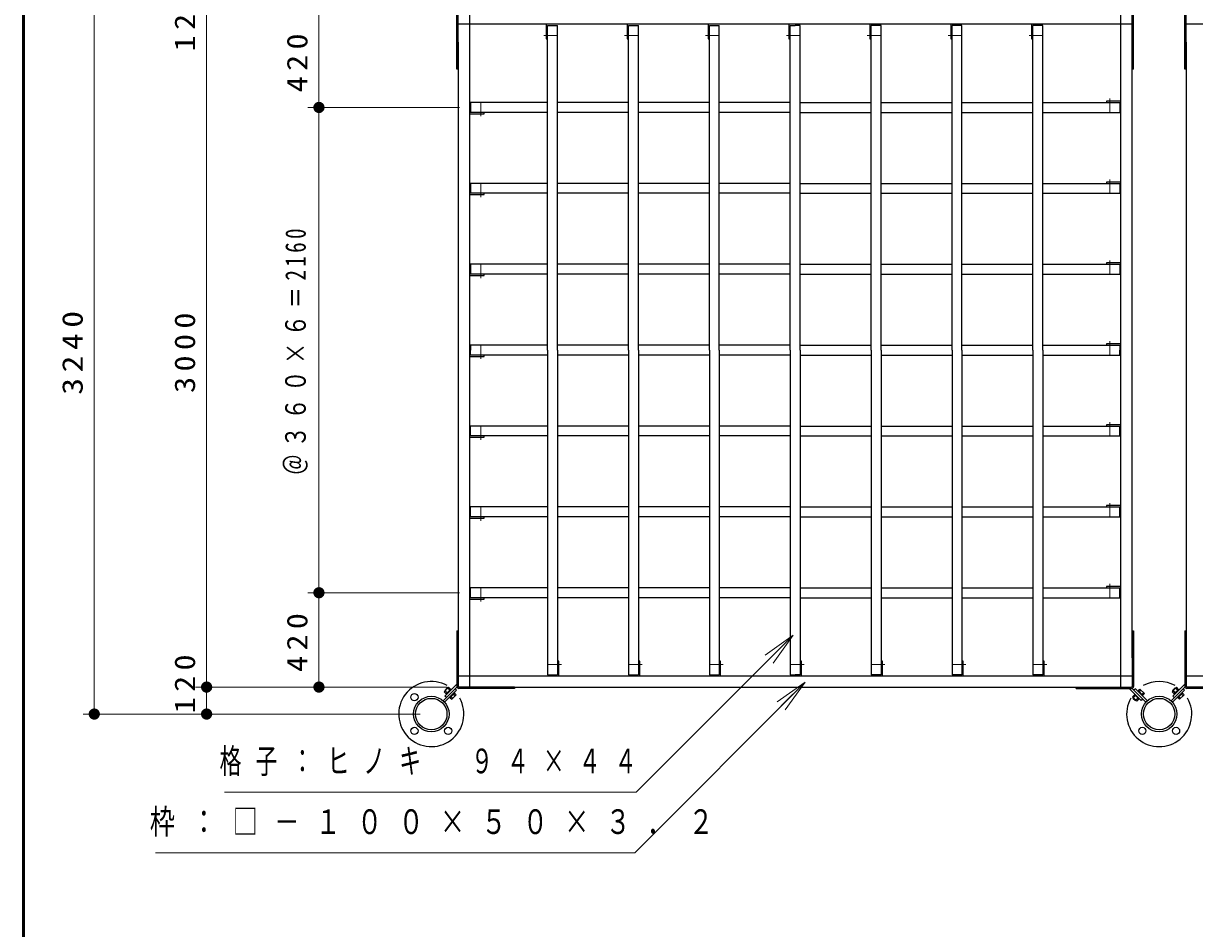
# Model space of a CAD drawing. Units: millimetres on the paper, scale 1:50. Extents: x -365 to 10, y -38 to 257.
# Drawn here: x -365 to -260.7, y 136 to 216.6 of the extents above; entities that cross this region are included whole.
import ezdxf

# ---------------------------------------------------------------- set-up
doc = ezdxf.new("R2010")
doc.units = ezdxf.units.MM
doc.linetypes.add('USER2', pattern=[6, 3, -1, 1, -1])
doc.layers.add('LY_1', color=7, linetype='Continuous', lineweight=25)
doc.layers.add('LY_2', color=7, linetype='Continuous', lineweight=13)
doc.styles.add('ＭＳ ゴシック', font='')
doc.styles.get('ＭＳ ゴシック').set_extended_font_data('MS Gothic')

# ---------------------------------------------------------------- blocks, each defined once
blk = doc.blocks.new('filled_dot')
at = {"color": 0, "linetype": 'Continuous', "lineweight": -2, "const_width": 1.25}
blk.add_lwpolyline([(-0.625, 0, 1), (0.625, 0, 1)], format="xyb", close=True, dxfattribs=at)

msp = doc.modelspace()

# ---------------------------------------------------------------- linework, layer by layer
at = {"layer": 'LY_1', "lineweight": 13}
for p, q in [((-358.691, 155.114), (-358.691, 219.914)), ((-348.691, 213.993), (-348.691, 219.914)), ((-348.691, 157.514), (-348.691, 217.514)), ((-338.691, 209.114), (-338.691, 217.514)), ((-326.191, 209.114), (-339.691, 209.114)), ((-338.691, 165.914), (-338.691, 209.114)), ((-326.191, 165.914), (-339.691, 165.914)), ((-338.691, 157.514), (-338.691, 165.914)), ((-298.954, 160.359), (-296.479, 162.127)), ((-296.479, 162.127), (-298.6, 160.005)), ((-296.479, 162.127), (-298.247, 159.652)), ((-348.691, 155.114), (-348.691, 161.003)), ((-328.272, 157.514), (-349.691, 157.514)), ((-327.291, 157.514), (-339.691, 157.514)), ((-297.887, 156.197), (-295.414, 157.967)), ((-295.414, 157.967), (-297.533, 155.843)), ((-295.414, 157.967), (-297.179, 155.49)), ((-329.691, 155.114), (-359.691, 155.114))]:
    msp.add_line(p, q, dxfattribs=at)
at = {"layer": 'LY_1'}
for p, q in [((-326.411, 212.514), (-326.411, 217.454)), ((-326.291, 212.514), (-326.291, 217.454)), ((-325.291, 217.514), (-325.291, 157.514)), ((-267.291, 157.514), (-267.291, 217.514)), ((-266.291, 212.514), (-266.291, 217.454)), ((-266.171, 212.514), (-266.171, 217.454)), ((-261.611, 212.514), (-261.611, 217.454)), ((-261.491, 212.514), (-261.491, 217.454)), ((-266.291, 216.514), (-326.291, 216.514)), ((-318.451, 216.514), (-318.451, 215.214)), ((-318.331, 216.414), (-317.451, 216.414)), ((-318.331, 187.514), (-318.331, 216.414)), ((-317.451, 187.514), (-317.451, 216.414)), ((-311.251, 216.514), (-311.251, 215.214)), ((-311.131, 216.414), (-310.251, 216.414)), ((-311.131, 187.514), (-311.131, 216.414)), ((-310.251, 187.514), (-310.251, 216.414)), ((-304.051, 216.514), (-304.051, 215.214)), ((-303.931, 216.414), (-303.051, 216.414)), ((-303.931, 187.514), (-303.931, 216.414)), ((-303.051, 187.514), (-303.051, 216.414)), ((-296.851, 216.514), (-296.851, 215.214)), ((-296.731, 216.414), (-296.291, 216.414)), ((-296.731, 187.514), (-296.731, 216.414)), ((-295.851, 216.414), (-296.291, 216.414)), ((-295.851, 187.514), (-295.851, 216.414)), ((-289.651, 216.514), (-289.651, 215.214)), ((-288.651, 216.414), (-289.531, 216.414)), ((-289.531, 187.514), (-289.531, 216.414)), ((-288.651, 187.514), (-288.651, 216.414)), ((-282.451, 216.514), (-282.451, 215.214)), ((-281.451, 216.414), (-282.331, 216.414)), ((-282.331, 187.514), (-282.331, 216.414)), ((-281.451, 187.514), (-281.451, 216.414)), ((-275.251, 216.514), (-275.251, 215.214)), ((-274.251, 216.414), (-275.131, 216.414)), ((-275.131, 187.514), (-275.131, 216.414)), ((-274.251, 187.514), (-274.251, 216.414)), ((-201.491, 216.514), (-261.491, 216.514)), ((-326.291, 214.914), (-326.291, 160.114)), ((-318.451, 215.214), (-318.331, 215.214)), ((-311.251, 215.214), (-311.131, 215.214)), ((-304.051, 215.214), (-303.931, 215.214)), ((-296.851, 215.214), (-296.731, 215.214)), ((-289.651, 215.214), (-289.531, 215.214)), ((-282.451, 215.214), (-282.331, 215.214)), ((-275.251, 215.214), (-275.131, 215.214)), ((-266.291, 160.114), (-266.291, 214.914)), ((-261.491, 214.914), (-261.491, 160.114)), ((-326.291, 212.514), (-326.411, 212.514)), ((-266.171, 212.514), (-266.291, 212.514)), ((-261.491, 212.514), (-261.611, 212.514)), ((-268.591, 209.674), (-268.591, 209.554)), ((-267.291, 209.674), (-268.591, 209.674)), ((-325.291, 208.554), (-323.991, 208.554)), ((-318.331, 209.554), (-325.191, 209.554)), ((-325.191, 209.554), (-325.191, 208.674)), ((-318.331, 208.674), (-325.191, 208.674)), ((-323.991, 208.554), (-323.991, 208.674)), ((-311.131, 209.554), (-317.451, 209.554)), ((-311.131, 208.674), (-317.451, 208.674)), ((-303.931, 209.554), (-310.251, 209.554)), ((-303.931, 208.674), (-310.251, 208.674)), ((-296.731, 209.554), (-303.051, 209.554)), ((-296.731, 208.674), (-303.051, 208.674)), ((-295.851, 209.554), (-289.531, 209.554)), ((-295.851, 208.674), (-289.531, 208.674)), ((-288.651, 209.554), (-282.331, 209.554)), ((-288.651, 208.674), (-282.331, 208.674)), ((-281.451, 209.554), (-275.131, 209.554)), ((-281.451, 208.674), (-275.131, 208.674)), ((-274.251, 209.554), (-267.391, 209.554)), ((-274.251, 208.674), (-267.391, 208.674)), ((-267.391, 209.554), (-267.391, 208.674)), ((-318.331, 202.354), (-325.191, 202.354)), ((-325.191, 202.354), (-325.191, 201.474)), ((-311.131, 202.354), (-317.451, 202.354)), ((-303.931, 202.354), (-310.251, 202.354)), ((-296.731, 202.354), (-303.051, 202.354)), ((-295.851, 202.354), (-289.531, 202.354)), ((-288.651, 202.354), (-282.331, 202.354)), ((-281.451, 202.354), (-275.131, 202.354)), ((-274.251, 202.354), (-267.391, 202.354)), ((-268.591, 202.474), (-268.591, 202.354)), ((-267.291, 202.474), (-268.591, 202.474)), ((-267.391, 202.354), (-267.391, 201.474)), ((-325.291, 201.354), (-323.991, 201.354)), ((-318.331, 201.474), (-325.191, 201.474)), ((-323.991, 201.354), (-323.991, 201.474)), ((-311.131, 201.474), (-317.451, 201.474)), ((-303.931, 201.474), (-310.251, 201.474)), ((-296.731, 201.474), (-303.051, 201.474)), ((-295.851, 201.474), (-289.531, 201.474)), ((-288.651, 201.474), (-282.331, 201.474)), ((-281.451, 201.474), (-275.131, 201.474)), ((-274.251, 201.474), (-267.391, 201.474)), ((-318.331, 195.154), (-325.191, 195.154)), ((-325.191, 195.154), (-325.191, 194.274)), ((-311.131, 195.154), (-317.451, 195.154)), ((-303.931, 195.154), (-310.251, 195.154)), ((-296.731, 195.154), (-303.051, 195.154)), ((-295.851, 195.154), (-289.531, 195.154)), ((-288.651, 195.154), (-282.331, 195.154)), ((-281.451, 195.154), (-275.131, 195.154)), ((-274.251, 195.154), (-267.391, 195.154)), ((-268.591, 195.274), (-268.591, 195.154)), ((-267.291, 195.274), (-268.591, 195.274)), ((-267.391, 195.154), (-267.391, 194.274)), ((-325.291, 194.154), (-323.991, 194.154)), ((-318.331, 194.274), (-325.191, 194.274)), ((-323.991, 194.154), (-323.991, 194.274)), ((-311.131, 194.274), (-317.451, 194.274)), ((-303.931, 194.274), (-310.251, 194.274)), ((-296.731, 194.274), (-303.051, 194.274)), ((-295.851, 194.274), (-289.531, 194.274)), ((-288.651, 194.274), (-282.331, 194.274)), ((-281.451, 194.274), (-275.131, 194.274)), ((-274.251, 194.274), (-267.391, 194.274)), ((-318.331, 187.954), (-325.191, 187.954)), ((-325.191, 187.954), (-325.191, 187.514)), ((-311.131, 187.954), (-317.451, 187.954)), ((-303.931, 187.954), (-310.251, 187.954)), ((-296.731, 187.954), (-303.051, 187.954)), ((-295.851, 187.954), (-289.531, 187.954)), ((-288.651, 187.954), (-282.331, 187.954)), ((-281.451, 187.954), (-275.131, 187.954)), ((-274.251, 187.954), (-267.391, 187.954)), ((-268.591, 188.074), (-268.591, 187.954)), ((-267.291, 188.074), (-268.591, 188.074)), ((-267.391, 187.954), (-267.391, 187.514)), ((-325.291, 186.954), (-323.991, 186.954)), ((-325.191, 187.074), (-325.191, 187.514)), ((-318.331, 187.074), (-325.191, 187.074)), ((-323.991, 186.954), (-323.991, 187.074)), ((-318.331, 187.514), (-318.331, 158.614)), ((-317.451, 187.514), (-317.451, 158.614)), ((-311.131, 187.074), (-317.451, 187.074)), ((-311.131, 187.514), (-311.131, 158.614)), ((-310.251, 187.514), (-310.251, 158.614)), ((-303.931, 187.074), (-310.251, 187.074)), ((-303.931, 187.514), (-303.931, 158.614)), ((-303.051, 187.514), (-303.051, 158.614)), ((-296.731, 187.074), (-303.051, 187.074)), ((-296.731, 187.514), (-296.731, 158.614)), ((-295.851, 187.514), (-295.851, 158.614)), ((-295.851, 187.074), (-289.531, 187.074)), ((-289.531, 187.514), (-289.531, 158.614)), ((-288.651, 187.514), (-288.651, 158.614)), ((-288.651, 187.074), (-282.331, 187.074)), ((-282.331, 187.514), (-282.331, 158.614)), ((-281.451, 187.514), (-281.451, 158.614)), ((-281.451, 187.074), (-275.131, 187.074)), ((-275.131, 187.514), (-275.131, 158.614)), ((-274.251, 187.514), (-274.251, 158.614)), ((-274.251, 187.074), (-267.391, 187.074)), ((-267.391, 187.074), (-267.391, 187.514)), ((-318.331, 180.754), (-325.191, 180.754)), ((-325.191, 179.874), (-325.191, 180.754)), ((-311.131, 180.754), (-317.451, 180.754)), ((-303.931, 180.754), (-310.251, 180.754)), ((-296.731, 180.754), (-303.051, 180.754)), ((-295.851, 180.754), (-289.531, 180.754)), ((-288.651, 180.754), (-282.331, 180.754)), ((-281.451, 180.754), (-275.131, 180.754)), ((-274.251, 180.754), (-267.391, 180.754)), ((-268.591, 180.874), (-268.591, 180.754)), ((-267.291, 180.874), (-268.591, 180.874)), ((-267.391, 179.874), (-267.391, 180.754)), ((-325.291, 179.754), (-323.991, 179.754)), ((-318.331, 179.874), (-325.191, 179.874)), ((-323.991, 179.754), (-323.991, 179.874)), ((-311.131, 179.874), (-317.451, 179.874)), ((-303.931, 179.874), (-310.251, 179.874)), ((-296.731, 179.874), (-303.051, 179.874)), ((-295.851, 179.874), (-289.531, 179.874)), ((-288.651, 179.874), (-282.331, 179.874)), ((-281.451, 179.874), (-275.131, 179.874)), ((-274.251, 179.874), (-267.391, 179.874)), ((-318.331, 173.554), (-325.191, 173.554)), ((-325.191, 172.674), (-325.191, 173.554)), ((-311.131, 173.554), (-317.451, 173.554)), ((-303.931, 173.554), (-310.251, 173.554)), ((-296.731, 173.554), (-303.051, 173.554)), ((-295.851, 173.554), (-289.531, 173.554)), ((-288.651, 173.554), (-282.331, 173.554)), ((-281.451, 173.554), (-275.131, 173.554)), ((-274.251, 173.554), (-267.391, 173.554)), ((-268.591, 173.674), (-268.591, 173.554)), ((-267.291, 173.674), (-268.591, 173.674)), ((-267.391, 172.674), (-267.391, 173.554)), ((-325.291, 172.554), (-323.991, 172.554)), ((-318.331, 172.674), (-325.191, 172.674)), ((-323.991, 172.554), (-323.991, 172.674)), ((-311.131, 172.674), (-317.451, 172.674)), ((-303.931, 172.674), (-310.251, 172.674)), ((-296.731, 172.674), (-303.051, 172.674)), ((-295.851, 172.674), (-289.531, 172.674)), ((-288.651, 172.674), (-282.331, 172.674)), ((-281.451, 172.674), (-275.131, 172.674)), ((-274.251, 172.674), (-267.391, 172.674)), ((-318.331, 166.354), (-325.191, 166.354)), ((-325.191, 165.474), (-325.191, 166.354)), ((-311.131, 166.354), (-317.451, 166.354)), ((-303.931, 166.354), (-310.251, 166.354)), ((-296.731, 166.354), (-303.051, 166.354)), ((-295.851, 166.354), (-289.531, 166.354)), ((-288.651, 166.354), (-282.331, 166.354)), ((-281.451, 166.354), (-275.131, 166.354)), ((-274.251, 166.354), (-267.391, 166.354)), ((-268.591, 166.474), (-268.591, 166.354)), ((-267.291, 166.474), (-268.591, 166.474)), ((-267.391, 165.474), (-267.391, 166.354)), ((-325.291, 165.354), (-323.991, 165.354)), ((-318.331, 165.474), (-325.191, 165.474)), ((-323.991, 165.354), (-323.991, 165.474)), ((-311.131, 165.474), (-317.451, 165.474)), ((-303.931, 165.474), (-310.251, 165.474)), ((-296.731, 165.474), (-303.051, 165.474)), ((-295.851, 165.474), (-289.531, 165.474)), ((-288.651, 165.474), (-282.331, 165.474)), ((-281.451, 165.474), (-275.131, 165.474)), ((-274.251, 165.474), (-267.391, 165.474)), ((-326.411, 162.514), (-326.291, 162.514)), ((-326.411, 162.514), (-326.411, 157.574)), ((-326.291, 162.514), (-326.291, 157.574)), ((-266.291, 162.514), (-266.171, 162.514)), ((-266.291, 162.514), (-266.291, 157.574)), ((-266.171, 162.514), (-266.171, 157.574)), ((-261.611, 162.514), (-261.491, 162.514)), ((-261.611, 162.514), (-261.611, 157.574)), ((-261.491, 162.514), (-261.491, 157.574)), ((-317.331, 159.814), (-317.451, 159.814)), ((-317.331, 158.514), (-317.331, 159.814)), ((-310.131, 159.814), (-310.251, 159.814)), ((-310.131, 158.514), (-310.131, 159.814)), ((-302.931, 159.814), (-303.051, 159.814)), ((-302.931, 158.514), (-302.931, 159.814)), ((-295.731, 159.814), (-295.851, 159.814)), ((-295.731, 158.514), (-295.731, 159.814)), ((-288.531, 159.814), (-288.651, 159.814)), ((-288.531, 158.514), (-288.531, 159.814)), ((-281.331, 159.814), (-281.451, 159.814)), ((-281.331, 158.514), (-281.331, 159.814)), ((-274.131, 159.814), (-274.251, 159.814)), ((-274.131, 158.514), (-274.131, 159.814)), ((-326.291, 158.514), (-266.291, 158.514)), ((-318.331, 158.614), (-317.451, 158.614)), ((-311.131, 158.614), (-310.251, 158.614)), ((-303.931, 158.614), (-303.051, 158.614)), ((-296.731, 158.614), (-296.291, 158.614)), ((-295.851, 158.614), (-296.291, 158.614)), ((-288.651, 158.614), (-289.531, 158.614)), ((-281.451, 158.614), (-282.331, 158.614)), ((-274.251, 158.614), (-275.131, 158.614)), ((-261.491, 158.514), (-201.491, 158.514)), ((-327.639, 156.293), (-326.411, 157.521)), ((-327.149, 157.495), (-327.545, 157.099)), ((-327.271, 157.447), (-327.497, 157.221)), ((-327.472, 156.715), (-326.411, 157.775)), ((-327.05, 157.226), (-327.271, 157.447)), ((-326.965, 157.311), (-327.149, 157.495)), ((-321.291, 157.514), (-326.231, 157.514)), ((-323.691, 157.514), (-268.891, 157.514)), ((-321.291, 157.514), (-321.291, 157.394)), ((-271.291, 157.394), (-271.291, 157.514)), ((-271.291, 157.514), (-266.351, 157.514)), ((-262.839, 156.293), (-261.611, 157.521)), ((-262.349, 157.495), (-262.745, 157.099)), ((-262.471, 157.447), (-262.697, 157.221)), ((-262.672, 156.715), (-261.611, 157.775)), ((-262.25, 157.226), (-262.471, 157.447)), ((-262.165, 157.311), (-262.349, 157.495)), ((-256.491, 157.514), (-261.431, 157.514)), ((-327.361, 156.915), (-327.545, 157.099)), ((-327.512, 156.165), (-326.439, 157.238)), ((-327.276, 157), (-327.497, 157.221)), ((-327.344, 156.587), (-327.472, 156.715)), ((-326.951, 157.325), (-327.375, 156.901)), ((-327.33, 156.856), (-327.375, 156.901)), ((-327.076, 156.601), (-327.03, 156.556)), ((-326.606, 156.98), (-327.03, 156.556)), ((-327.016, 156.57), (-326.875, 156.429)), ((-326.906, 157.28), (-326.951, 157.325)), ((-326.931, 156.655), (-326.79, 156.514)), ((-326.479, 156.825), (-326.875, 156.429)), ((-326.705, 156.881), (-326.564, 156.74)), ((-326.651, 157.026), (-326.606, 156.98)), ((-326.62, 156.966), (-326.479, 156.825)), ((-326.439, 157.238), (-326.567, 157.365)), ((-321.291, 157.394), (-326.231, 157.394)), ((-271.291, 157.394), (-266.351, 157.394)), ((-265.492, 156.333), (-266.553, 157.394)), ((-265.07, 156.165), (-266.298, 157.394)), ((-266.089, 156.839), (-266.272, 156.655)), ((-266.272, 156.655), (-265.876, 156.259)), ((-266.004, 156.754), (-266.224, 156.534)), ((-266.224, 156.534), (-265.998, 156.307)), ((-266.015, 157.365), (-266.142, 157.238)), ((-266.057, 156.898), (-266.103, 156.853)), ((-266.103, 156.853), (-265.678, 156.429)), ((-264.943, 156.293), (-266.015, 157.365)), ((-265.777, 156.528), (-265.998, 156.307)), ((-265.693, 156.443), (-265.876, 156.259)), ((-265.803, 157.153), (-265.758, 157.198)), ((-265.758, 157.198), (-265.333, 156.774)), ((-265.743, 157.184), (-265.602, 157.325)), ((-265.633, 156.474), (-265.678, 156.429)), ((-265.659, 157.099), (-265.517, 157.241)), ((-265.602, 157.325), (-265.206, 156.929)), ((-265.364, 156.46), (-265.492, 156.333)), ((-265.432, 156.873), (-265.291, 157.014)), ((-265.379, 156.729), (-265.333, 156.774)), ((-265.347, 156.788), (-265.206, 156.929)), ((-262.561, 156.915), (-262.745, 157.099)), ((-262.712, 156.165), (-261.639, 157.238)), ((-262.476, 157), (-262.697, 157.221)), ((-262.544, 156.587), (-262.672, 156.715)), ((-262.151, 157.325), (-262.575, 156.901)), ((-262.53, 156.856), (-262.575, 156.901)), ((-262.276, 156.601), (-262.23, 156.556)), ((-261.806, 156.98), (-262.23, 156.556)), ((-262.216, 156.57), (-262.075, 156.429)), ((-262.106, 157.28), (-262.151, 157.325)), ((-262.131, 156.655), (-261.99, 156.514)), ((-261.679, 156.825), (-262.075, 156.429)), ((-261.905, 156.881), (-261.764, 156.74)), ((-261.851, 157.026), (-261.806, 156.98)), ((-261.82, 156.966), (-261.679, 156.825)), ((-261.639, 157.238), (-261.767, 157.365)), ((-256.491, 157.394), (-261.431, 157.394))]:
    msp.add_line(p, q, dxfattribs=at)
at = {"layer": 'LY_1', "linetype": 'USER2', "lineweight": 13}
for p, q in [((-317.451, 215.514), (-318.677, 215.514)), ((-310.251, 215.514), (-311.477, 215.514)), ((-303.051, 215.514), (-304.277, 215.514)), ((-295.851, 215.514), (-297.077, 215.514)), ((-288.651, 215.514), (-289.877, 215.514)), ((-281.451, 215.514), (-282.677, 215.514)), ((-274.251, 215.514), (-275.477, 215.514)), ((-268.291, 208.674), (-268.291, 209.9)), ((-324.291, 209.554), (-324.291, 208.327)), ((-324.291, 202.354), (-324.291, 201.127)), ((-268.291, 201.474), (-268.291, 202.7)), ((-324.291, 195.154), (-324.291, 193.927)), ((-268.291, 194.274), (-268.291, 195.5)), ((-324.291, 187.954), (-324.291, 186.727)), ((-268.291, 187.074), (-268.291, 188.3)), ((-324.291, 180.754), (-324.291, 179.527)), ((-268.291, 179.874), (-268.291, 181.1)), ((-324.291, 173.554), (-324.291, 172.327)), ((-268.291, 172.674), (-268.291, 173.9)), ((-324.291, 166.354), (-324.291, 165.127)), ((-268.291, 165.474), (-268.291, 166.7)), ((-318.331, 159.514), (-317.105, 159.514)), ((-311.131, 159.514), (-309.905, 159.514)), ((-303.931, 159.514), (-302.705, 159.514)), ((-296.731, 159.514), (-295.505, 159.514)), ((-289.531, 159.514), (-288.305, 159.514)), ((-282.331, 159.514), (-281.105, 159.514)), ((-275.131, 159.514), (-273.905, 159.514))]:
    msp.add_line(p, q, dxfattribs=at)
at = {"layer": 'LY_1', "lineweight": 13}
for points in [[(-296.479, 162.127), (-310.442, 148.163), (-347.092, 148.163)], [(-295.414, 157.967), (-310.581, 142.765), (-353.23, 142.765)]]:
    msp.add_lwpolyline(points, dxfattribs=at)
at = {"layer": 'LY_1'}
for centre, radius in [((-330.191, 156.614), 0.32), ((-328.691, 155.114), 1.58), ((-328.691, 155.114), 1.398), ((-263.891, 155.114), 1.58), ((-263.891, 155.114), 1.58), ((-263.891, 155.114), 1.398), ((-263.891, 155.114), 1.398), ((-330.191, 153.614), 0.32), ((-327.191, 153.614), 0.32), ((-265.391, 153.614), 0.32), ((-262.391, 153.614), 0.32)]:
    msp.add_circle(centre, radius, dxfattribs=at)
for centre, radius, start, end in [((-328.691, 155.114), 2.9, 60.70955, 29.29045), ((-326.231, 157.574), 0.18, 180, 270), ((-326.231, 157.574), 0.06, 180, 270), ((-266.351, 157.574), 0.06, 270, 0), ((-266.351, 157.574), 0.18, 270, 0), ((-263.891, 155.114), 2.9, 60.70955, 119.29045), ((-261.431, 157.574), 0.18, 180, 270), ((-261.431, 157.574), 0.06, 180, 270), ((-263.891, 155.114), 2.9, 150.70955, 29.29045)]:
    msp.add_arc(centre, radius, start, end, dxfattribs=at)
at = {"layer": 'LY_2', "lineweight": 50}
msp.add_line((-365, 257), (-365, 0), dxfattribs=at)

# ---------------------------------------------------------------- block references
at = {"layer": 'LY_1', "lineweight": 13, "xscale": 0.4, "yscale": 0.4}
for p, rotation in [((-338.691, 209.114), 270), ((-338.691, 209.114), 90), ((-338.691, 165.914), 270), ((-338.691, 165.914), 90), ((-348.691, 157.514), 270), ((-348.691, 157.514), 90), ((-338.691, 157.514), 90), ((-358.691, 155.114), 90), ((-348.691, 155.114), 90)]:
    msp.add_blockref('filled_dot', p, dxfattribs=dict(at, rotation=rotation))

# ---------------------------------------------------------------- texts
at = {"layer": 'LY_1', "char_height": 1.833, "attachment_point": 8, "rotation": 90, "style": 'ＭＳ ゴシック'}
for s, insert in [('\\T1.33;\\W1.15;120', (-349.691, 216.962)), ('\\T1.33;\\W1.15;420', (-339.691, 213.314)), ('\\T1.32;\\W0.75;＠３６０×６＝2160', (-339.691, 187.514)), ('\\T1.33;\\W1.2;3240', (-359.691, 187.514)), ('\\T1.33;\\W1.15;3000', (-349.691, 187.514)), ('\\T1.33;\\W1.15;420', (-339.691, 161.714)), ('\\T1.33;\\W1.15;120', (-349.691, 158.035))]:
    msp.add_mtext(s, dxfattribs=dict(at, insert=insert))
at = {"layer": 'LY_1', "char_height": 2.199, "attachment_point": 4, "style": 'ＭＳ ゴシック'}
for s, insert in [('\\T1.64;\\W0.65;格子：ヒノキ\u3000９４×４４', (-347.533, 150.813)), ('\\T1.64;\\W0.75;枠：□－１００×５０×３．２', (-353.749, 145.415))]:
    msp.add_mtext(s, dxfattribs=dict(at, insert=insert))

doc.saveas('drawing.dxf')
